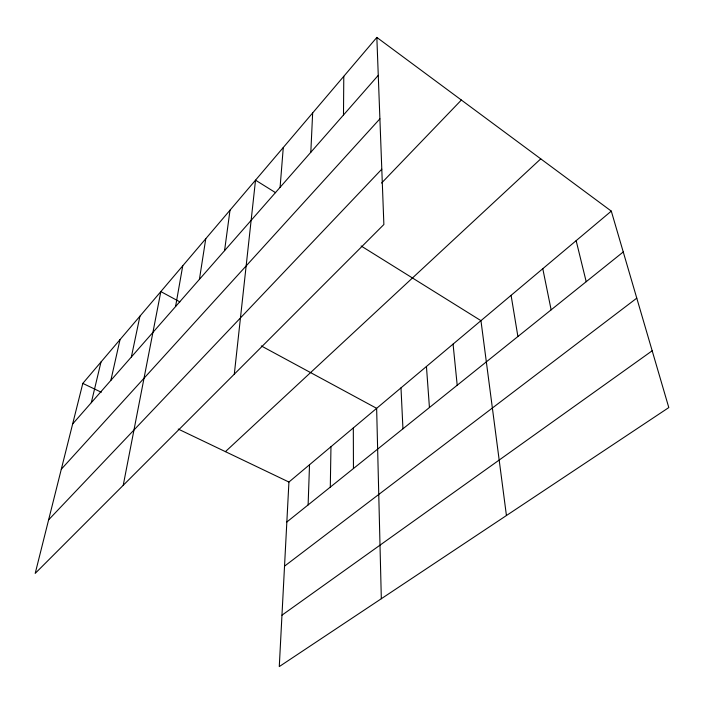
<?xml version="1.0" encoding="UTF-8"?>
<svg xmlns="http://www.w3.org/2000/svg" width="704" height="704" viewBox="0 0 704 704"><rect width="100%" height="100%" fill="white"/><g stroke="black" fill="none" stroke-linecap="round" stroke-linejoin="round"><path stroke-width="1.06" d="M343.482 115.016L343.79 76.314M330.299 487.124L330.968 446.714M308.114 504.926L309.522 464.746M310.816 152.275L312.655 112.948M611.301 211.121L288.93 482.046L279.277 666.582L668.8 407.572L611.301 211.121L376.842 37.418L82.808 383.398L35.2 573.39L383.874 224.506L376.842 37.418M280.086 187.334L283.281 147.514M234.309 374.158L255.526 180.171L275.625 192.702M224.567 250.659L230.006 210.197M199.417 279.356L205.779 238.7M175.569 306.566L182.75 265.795M123.235 485.302L160.838 291.588L179.863 301.875M131.366 356.99L139.946 316.158M110.854 380.389L120.023 339.601M91.3 402.697L100.998 361.988M72.635 423.984L378.268 75.328M61.31 469.198L379.905 118.818M48.629 519.816L381.788 169.18M381.559 183.058L461.366 100.038M225.421 451.651L540.76 158.858M286.845 521.998L623.251 251.953M284.53 566.157L636.777 298.153M281.97 615.182L652.177 350.786M82.808 383.398L101.297 392.242M178.218 429.062L288.93 482.046M261.29 345.928L376.64 408.329L381.322 598.726M361.126 245.986L480.955 320.663L506.431 515.539M576.145 240.662L586.203 281.697M542.784 268.699L551.135 309.848M511.095 295.328L517.898 336.53M453.068 344.098L457.204 385.246M426.439 366.476L429.44 407.528M400.99 387.869L402.952 428.798M353.32 427.926L353.452 468.53"/></g></svg>
